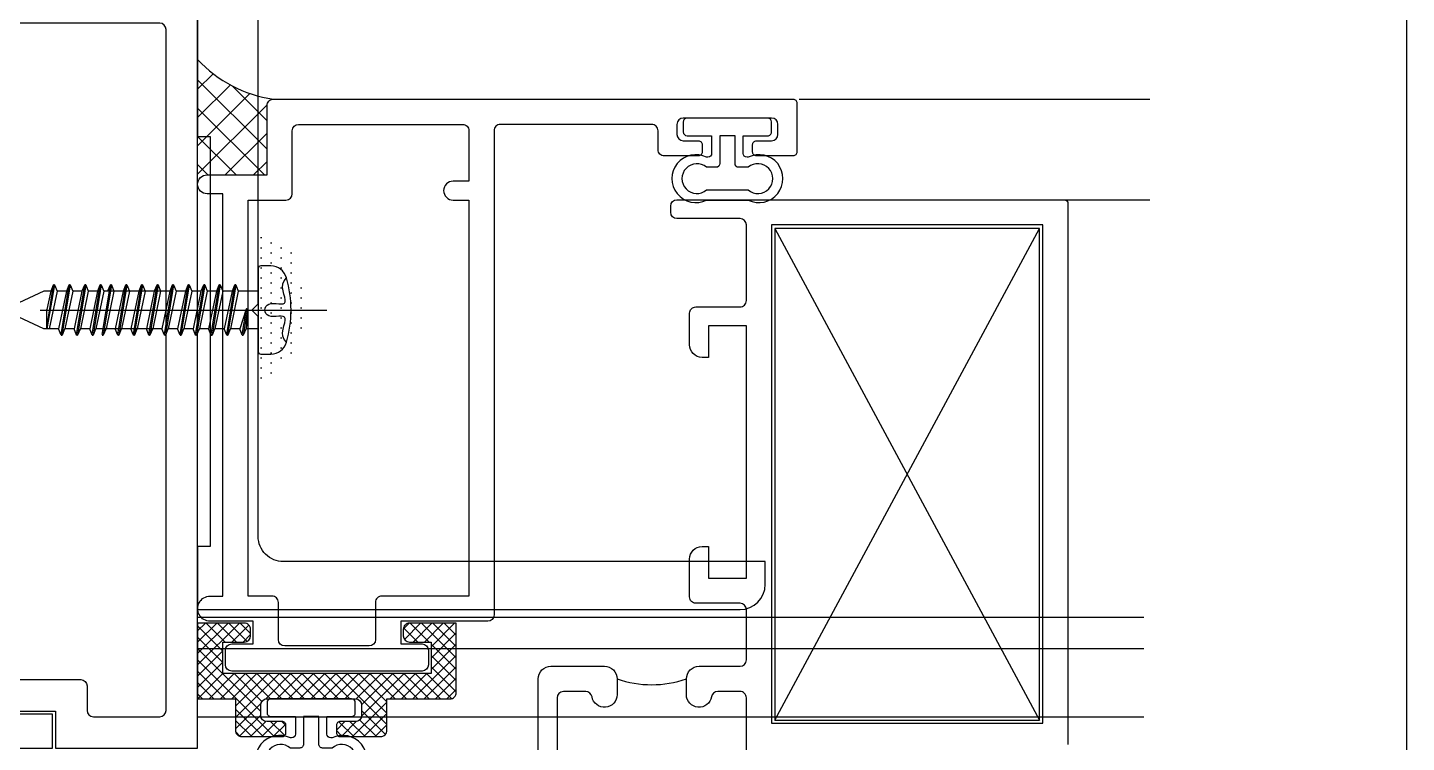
# Model space of a CAD drawing. Header units: millimetres. Extents: x 7297 to 60227, y -7497 to 19324.
# Drawn here: x 49117.5 to 49226.9, y 4998 to 5054.7 of the extents above; entities that cross this region are included whole.
import ezdxf

# ---------------------------------------------------------------- set-up
doc = ezdxf.new("R2010")
doc.units = ezdxf.units.MM
for name, color, linetype in [('NS_COL_CYAN', 4, 'Continuous'), ('NS_COL_L-GREY', 8, 'Continuous'), ('NS_COL_RED', 1, 'Continuous'), ('NS_FORM', 7, 'Continuous'), ('NS_RIVET_SCREW', 1, 'Continuous')]:
    doc.layers.add(name, color=color, linetype=linetype)

# ---------------------------------------------------------------- blocks, each defined once
blk = doc.blocks.new('선진스틸디테일$0$스크류4')
for p, q in [((-0.2, 3.5), (-0.9940000000060536, 3.5)), ((0, -3.299999999999998), (0, 3.299999999999998)), ((-2.246446549834216, 2.54874289940926), (-2.046782908495515, 2.323976382511318)), ((-2.046782908495515, 2.323976382511318), (-1.950087589415486, 2.069892994273685)), ((-2.030926529434509, 1.261626419916864), (-2.099219463008919, 1.020160364729233)), ((-1.966847903531743, 1.525729531145769), (-2.030926529434509, 1.261626419916864)), ((-1.931672088976483, 1.799481216541605), (-1.966847903531743, 1.525729531145769)), ((-1.950087589415486, 2.069892994273685), (-1.931672088976483, 1.799481216541605)), ((-2.147038200637325, 0.8143198473844677), (-2.149694238672962, 0.6570933497423539)), ((-2.149694238672962, 0.6570933497423539), (-2.08886999398237, 0.5571007523831213)), ((-2.099219463008919, 1.020160364729233), (-2.147038200637325, 0.8143198473844677)), ((-2.08886999398237, 0.5571007523831213), (-1.971731565630761, 0.5054875307832845)), ((-1.971731565630761, 0.5054875307832845), (-1.811815973138435, 0.4890305591834477)), ((-1.811815973138435, 0.4890305591834477), (-1.6226602360839, 0.4945067118096631)), ((-1.6226602360839, 0.4945067118096631), (-1.41780137401656, 0.5086928629025353)), ((-1.41780137401656, 0.5086928629025353), (-1.210776406544025, 0.518365886688116)), ((-1.210776406544025, 0.518365886688116), (-1.015122353157492, 0.5103026573924581)), ((-1.015122353157492, 0.5103026573924581), (-0.8443762334645724, 0.4712800492561656)), ((-0.8443762334645724, 0.4712800492561656), (-0.7098188971285709, 0.3921197284798836)), ((-0.7098188971285709, 0.3921197284798836), (-0.6137065140064806, 0.2798225292353891)), ((-0.6137065140064806, 0.2798225292353891), (-0.5560390841274057, 0.1454340776981553)), ((-0.5560390841274057, 0.1454340776981553), (-0.5368166074913461, 0)), ((-0.5368166074913461, 0), (-0.5560390841274057, -0.1454340777127072)), ((-2.08886999398237, -0.5571007523976732), (-2.149694238672962, -0.6570933497569058)), ((-2.149694238672962, -0.6570933497569058), (-2.147038200288079, -0.8143198477046096)), ((-2.147038200288079, -0.8143198477046096), (-2.099219460244055, -1.020160367188509)), ((-2.099219460244055, -1.020160367188509), (-2.030926520033971, -1.261626428226009)), ((-1.971731565630761, -0.5054875307978364), (-2.08886999398237, -0.5571007523976732)), ((-1.811815973138435, -0.4890305591979998), (-1.971731565630761, -0.5054875307978364)), ((-1.6226602360839, -0.4945067118242151), (-1.811815973138435, -0.4890305591979998)), ((-1.41780137401656, -0.5086928629170872), (-1.6226602360839, -0.4945067118242151)), ((-1.210776406544025, -0.518365886702668), (-1.41780137401656, -0.5086928629170872)), ((-1.015122353157492, -0.51030265740701), (-1.210776406544025, -0.518365886702668)), ((-0.8443762334645724, -0.4712800492707176), (-1.015122353157492, -0.51030265740701)), ((-0.7098188971285709, -0.3921197284944355), (-0.8443762334645724, -0.4712800492707176)), ((-0.6137065140064806, -0.2798225292499411), (-0.7098188971285709, -0.3921197284944355)), ((-0.5560390841274057, -0.1454340777127072), (-0.6137065140064806, -0.2798225292499411)), ((-1.95008751435671, -2.069893060601315), (-2.046782789286225, -2.323976487838081)), ((-2.030926520033971, -1.261626428226009), (-1.966847881296414, -1.525729550805408)), ((-1.966847881296414, -1.525729550805408), (-1.931672045553568, -1.79948125492956)), ((-1.931672045553568, -1.79948125492956), (-1.95008751435671, -2.069893060601315)), ((-2.046782789286225, -2.323976487838081), (-2.246446371893398, -2.548743056613602)), ((-0.9940000000060536, -3.5), (-0.2, -3.5))]:
    blk.add_line(p, q)
at = {"ltscale": 4}
for p, q in [((0, 1.5), (0.9645913373678922, 1.5)), ((0.8616043210495263, -0.0532760351779871), (1.196846836159238, 1.997447387926513)), ((0.8616043210495263, -0.0532760351779871), (0.9645913373678922, 1.5)), ((0.9634877306525595, -0.071278497678577), (1.292860620626014, 1.938626126502638)), ((0.9634877306525595, -0.071278497678577), (1.463753632619043, 1.5)), ((1.158777287608245, 1.97820849524578), (0.9645913373678922, 1.5)), ((1.264596568944398, 1.987661423932877), (1.463753632619043, 1.5)), ((1.463753632619043, 1.5), (2.197525136551119, 1.5)), ((1.575979692774124, -1.5), (2.197525136551119, 1.5)), ((1.775136756448773, -1.987660447310189), (2.429780635342465, 1.99647367474972)), ((1.880956037784924, -1.978207518608542), (2.525794419838346, 1.937652413311298)), ((2.075141988025277, -1.5), (2.696687431802272, 1.5)), ((2.391711086791474, 1.977234782054438), (2.197525136551119, 1.5)), ((2.497530368127625, 1.986687710756084), (2.696687431802272, 1.5)), ((2.696687431802272, 1.5), (3.430458935763453, 1.5)), ((2.808913491957355, -1.5), (3.430458935763453, 1.5)), ((3.008070555661107, -1.987660447310189), (3.662714434554799, 1.99647367474972)), ((3.113889836997258, -1.978207518608542), (3.758728219021576, 1.937652413311298)), ((3.308075787208508, -1.5), (3.929621231014607, 1.5)), ((3.624644886003805, 1.977234782054438), (3.430458935763453, 1.5)), ((3.730464167339959, 1.986687710756084), (3.929621231014607, 1.5)), ((3.929621231014607, 1.5), (4.663392734946684, 1.5)), ((4.041847291169688, -1.5), (4.663392734946684, 1.5)), ((4.241004354844333, -1.987660447310189), (4.895648233738028, 1.99647367474972)), ((4.346823636180488, -1.978207518608542), (4.99166201823391, 1.937652413311298)), ((4.541009586420839, -1.5), (5.162555030197836, 1.5)), ((4.857578685187036, 1.977234782054438), (4.663392734946684, 1.5)), ((4.963397966523188, 1.986687710756084), (5.162555030197836, 1.5)), ((5.162555030197836, 1.5), (5.896326534159014, 1.5)), ((5.274781090352917, -1.5), (5.896326534159014, 1.5)), ((5.473938154056668, -1.987660447310189), (6.128582032950362, 1.99647367474972)), ((5.579757435392821, -1.978207518608542), (6.224595817417139, 1.937652413311298)), ((5.77394338560407, -1.5), (6.395488829410169, 1.5)), ((6.090512484399367, 1.977234782054438), (5.896326534159014, 1.5)), ((6.196331765706417, 1.986687710756084), (6.395488829410169, 1.5)), ((6.395488829410169, 1.5), (7.129260333342245, 1.5)), ((6.507714889565247, -1.5), (7.129260333342245, 1.5)), ((6.706871953239897, -1.987660447310189), (7.361515832133591, 1.99647367474972)), ((6.81269123457605, -1.978207518608542), (7.457529616629473, 1.937652413311298)), ((7.006877184816402, -1.5), (7.628422628593397, 1.5)), ((7.323446283582598, 1.977234782054438), (7.129260333342245, 1.5)), ((7.429265564918751, 1.986687710756084), (7.628422628593397, 1.5)), ((7.628422628593397, 1.5), (12.86252164331381, 1.5)), ((7.628422628593397, 1.5), (8.362194132525472, 1.5)), ((7.740648688748478, -1.5), (8.362194132525472, 1.5)), ((7.939805752423125, -1.987660447310189), (8.59444963131682, 1.99647367474972)), ((8.045625033759277, -1.978207518608542), (8.6904634158127, 1.937652413311298)), ((8.239810983999632, -1.5), (8.861356427776627, 1.5)), ((8.556380082765825, 1.977234782054438), (8.362194132525472, 1.5)), ((8.662199364101978, 1.986687710756084), (8.861356427776627, 1.5)), ((8.861356427776627, 1.5), (9.595127931737807, 1.5)), ((8.973582487931706, -1.5), (9.595127931737807, 1.5)), ((9.17273955163546, -1.987660447310189), (9.827383430529153, 1.99647367474972)), ((9.278558832971614, -1.978207518608542), (9.923397214995928, 1.937652413311298)), ((9.47274478318286, -1.5), (10.09429022698896, 1.5)), ((9.78931388197816, 1.977234782054438), (9.595127931737807, 1.5)), ((9.895133163285207, 1.986687710756084), (10.09429022698896, 1.5)), ((10.09429022698896, 1.5), (10.82806173092103, 1.5)), ((10.20651628714404, -1.5), (10.82806173092103, 1.5)), ((10.40567335081869, -1.987660447310189), (11.06031722971238, 1.99647367474972)), ((10.51149263215484, -1.978207518608542), (11.15633101420826, 1.937652413311298)), ((10.70567858239519, -1.5), (11.32722402617219, 1.5)), ((11.02224768116139, 1.977234782054438), (10.82806173092103, 1.5)), ((11.12806696249754, 1.986687710756084), (11.32722402617219, 1.5)), ((11.32722402617219, 1.5), (12.06099553013337, 1.5)), ((11.43945008632727, -1.5), (12.06099553013337, 1.5)), ((11.63860715003102, -1.987660447310189), (12.29325102892471, 1.99647367474972)), ((11.74442643133807, -1.978207518608542), (12.38926481339149, 1.937652413311298)), ((12.25518148034462, 1.977234782054438), (12.06099553013337, 1.5)), ((12.24097619950771, -1.5), (12.86252164331381, 1.5)), ((12.44013326321146, -1.987660447310189), (13.09477714210516, 1.99647367474972)), ((12.54595254451851, -1.978207518608542), (13.19079092657193, 1.937652413311298)), ((12.74013849475887, -1.5), (13.36168393856496, 1.5)), ((13.05670759352506, 1.977234782054438), (12.86252164331381, 1.5)), ((13.16252687486121, 1.986687710756084), (13.36168393856496, 1.5)), ((13.36168393856496, 1.5), (14.09545544249704, 1.5)), ((13.47390999872003, -1.5), (14.09545544249704, 1.5)), ((13.67306706239469, -1.987660447310189), (14.32771094128838, 1.99647367474972)), ((13.77888634373084, -1.978207518608542), (14.42372472578427, 1.937652413311298)), ((13.9730722939712, -1.5), (14.59461773774819, 1.5)), ((14.28964139273739, 1.977234782054438), (14.09545544249704, 1.5)), ((14.39546067407355, 1.986687710756084), (14.59461773774819, 1.5)), ((14.59461773774819, 1.5), (15.32838924170937, 1.5)), ((14.70684379790327, -1.5), (15.32838924170937, 1.5)), ((14.90600086157792, -1.987660447310189), (15.56064474050072, 1.99647367474972)), ((15.01182014291407, -1.978207518608542), (15.65665852496749, 1.937652413311298)), ((15.20600609315443, -1.5), (15.82755153696053, 1.5)), ((15.52257519192062, 1.977234782054438), (15.32838924170937, 1.5)), ((15.62839447325677, 1.986687710756084), (15.82755153696053, 1.5)), ((15.82755153696053, 1.5), (17.0016622445255, 1.5)), ((15.94107446839916, -1.5), (16.56261991217616, 1.5)), ((16.14023153207381, -1.987660447310189), (16.74555398992379, 1.5)), ((16.24605081340996, -1.978207518608542), (16.74555398992379, 1.252164062258086)), ((16.74555398992379, 1.5), (16.74555398992379, -0.0351092309138039)), ((17.0016622445255, 1.5), (19.37460037099663, 0.3764504372084048)), ((16.44023676365032, -1.5), (16.74555398992379, -0.0351092309138039)), ((17.0016622445255, -1.5), (19.37460037099663, -0.3764504372229567)), ((0, -1.5), (1.575979692774124, -1.5)), ((1.775136756448773, -1.987661423947429), (1.575979692774124, -1.5)), ((1.880956037784924, -1.978207518608542), (2.075141988025277, -1.5)), ((2.075141988025277, -1.5), (2.808913491957355, -1.5)), ((3.008070555661107, -1.987661423947429), (2.808913491957355, -1.5)), ((3.113889836997258, -1.978207518608542), (3.308075787208508, -1.5)), ((3.308075787208508, -1.5), (4.041847291169688, -1.5)), ((4.241004354844333, -1.987661423947429), (4.041847291169688, -1.5)), ((4.346823636180488, -1.978207518608542), (4.541009586420839, -1.5)), ((4.541009586420839, -1.5), (5.274781090352917, -1.5)), ((5.473938154056668, -1.987661423947429), (5.274781090352917, -1.5)), ((5.579757435392821, -1.978207518608542), (5.77394338560407, -1.5)), ((5.77394338560407, -1.5), (6.507714889565247, -1.5)), ((6.706871953239897, -1.987661423947429), (6.507714889565247, -1.5)), ((6.81269123457605, -1.978207518608542), (7.006877184816402, -1.5)), ((7.006877184816402, -1.5), (12.24097619950771, -1.5)), ((7.006877184787299, -1.5), (7.740648688748478, -1.5)), ((7.939805752423125, -1.987661423947429), (7.740648688748478, -1.5)), ((8.045625033759277, -1.978207518608542), (8.239810983999632, -1.5)), ((8.239810983999632, -1.5), (8.973582487931706, -1.5)), ((9.17273955163546, -1.987661423947429), (8.973582487931706, -1.5)), ((9.278558832971614, -1.978207518608542), (9.47274478318286, -1.5)), ((9.47274478318286, -1.5), (10.20651628714404, -1.5)), ((10.40567335081869, -1.987661423947429), (10.20651628714404, -1.5)), ((10.51149263215484, -1.978207518608542), (10.70567858239519, -1.5)), ((10.70567858239519, -1.5), (11.43945008632727, -1.5)), ((11.63860715003102, -1.987661423947429), (11.43945008632727, -1.5)), ((11.74442643133807, -1.978207518608542), (11.93861238157842, -1.5)), ((12.44013326321146, -1.987661423947429), (12.24097619950771, -1.5)), ((12.54595254451851, -1.978207518608542), (12.74013849475887, -1.5)), ((12.74013849475887, -1.5), (13.47390999872003, -1.5)), ((13.67306706239469, -1.987661423947429), (13.47390999872003, -1.5)), ((13.77888634373084, -1.978207518608542), (13.9730722939712, -1.5)), ((13.9730722939712, -1.5), (14.70684379790327, -1.5)), ((14.90600086157792, -1.987661423947429), (14.70684379790327, -1.5)), ((15.01182014291407, -1.978207518608542), (15.20600609315443, -1.5)), ((15.20600609315443, -1.5), (15.94107446839916, -1.5)), ((16.14023153207381, -1.987661423947429), (15.94107446839916, -1.5)), ((16.24605081340996, -1.978207518608542), (16.44023676365032, -1.5)), ((16.44023676365032, -1.5), (17.0016622445255, -1.5))]:
    blk.add_line(p, q, dxfattribs=at)
for centre, radius, start, end in [((-0.9934699696896132, 2.199173914530545), 1.300826193443082, 90.02334554720844, 164.4113847717421), ((-0.2, 3.299999999999998), 0.2, 0, 90), ((6.763632576388773, 2.359010978e-07), 9.363632576391863, 164.2050207284088, 195.7949832713179), ((-0.9934699085133616, -2.199174010573186), 1.300826097444182, 195.5886192057332, 269.9766517547332), ((-0.2, -3.299999999999998), 0.2, 270, 0)]:
    blk.add_arc(centre, radius, start, end)
for centre, radius, start, end in [((1.218430648965293, 1.907450701677588), 0.0925492983181898, 60.07534999936678, 130.1338790008195), ((2.451364448148523, 1.906476988486245), 0.092548723075396, 60.07534999936678, 130.1338790008195), ((3.684298247360857, 1.906476988486245), 0.092548723075396, 60.07534999936678, 130.1338790008195), ((4.917232046544085, 1.906476988486245), 0.092548723075396, 60.07534999936678, 130.1338790008195), ((6.150165845756419, 1.906476988486245), 0.092548723075396, 60.07534999936678, 130.1338790008195), ((7.383099644939648, 1.906476988486245), 0.092548723075396, 60.07534999936678, 130.1338790008195), ((8.616033444122875, 1.906476988486245), 0.092548723075396, 60.07534999936678, 130.1338790008195), ((9.848967243335206, 1.906476988486245), 0.092548723075396, 60.07534999936678, 130.1338790008195), ((11.08190104251844, 1.906476988486245), 0.092548723075396, 60.07534999936678, 130.1338790008195), ((12.31483484173077, 1.906476988486245), 0.092548723075396, 60.07534999936678, 130.1338790008195), ((13.11636095491121, 1.906476988486245), 0.092548723075396, 60.07534999936678, 130.1338790008195), ((14.34929475409444, 1.906476988486245), 0.092548723075396, 60.07534999936678, 130.1338790008195), ((15.58222855330678, 1.906476988486245), 0.092548723075396, 60.07534999936678, 130.1338790008195), ((19.10941055175499, 0), 0.4604786335005783, 305.1627106508673, 54.83728934913269), ((0.9178980301076078, -0.0320242810266791), 0.06016394940845299, 200.6850699988926, 319.2728800001984), ((1.821302676427876, -1.907450701692139), 0.0925492983181898, 240.0753499993668, 310.1338799998371), ((3.054236475611105, -1.907450701692139), 0.0925492983181898, 240.0753499993668, 310.1338799998371), ((4.287170274823436, -1.907450701692139), 0.0925492983181898, 240.0753499993668, 310.1338799998371), ((5.520104074006667, -1.907450701692139), 0.0925492983181898, 240.0753499993668, 310.1338799998371), ((6.753037873219, -1.907450701692139), 0.0925492983181898, 240.0753499993668, 310.1338799998371), ((7.985971672402228, -1.907450701692139), 0.0925492983181898, 240.0753499993668, 310.1338799998371), ((9.218905471585458, -1.907450701692139), 0.0925492983181898, 240.0753499993668, 310.1338799998371), ((10.45183927079779, -1.907450701692139), 0.0925492983181898, 240.0753499993668, 310.1338799998371), ((11.68477306998102, -1.907450701692139), 0.0925492983181898, 240.0753499993668, 310.1338799998371), ((12.48629918316146, -1.907450701692139), 0.0925492983181898, 240.0753499993668, 310.1338799998371), ((13.71923298237379, -1.907450701692139), 0.0925492983181898, 240.0753499993668, 310.1338799998371), ((14.95216678155702, -1.907450701692139), 0.0925492983181898, 240.0753499993668, 310.1338799998371), ((16.18639745205291, -1.907450701692139), 0.0925492983181898, 240.0753499993668, 310.1338799998371)]:
    blk.add_arc(centre, radius, start, end, dxfattribs=at)
blk = doc.blocks.new('AL-TEMPLATE')
at = {"color": 9}
blk.add_lwpolyline([(1984.073093346065, 1501.315819858999), (2709.081589143934, 1501.315819858999), (2709.081589143934, 935.1806927550533), (1984.073093346065, 935.1806927550533)], close=True, dxfattribs=at)

msp = doc.modelspace()

# ---------------------------------------------------------------- hatches: boundary and pattern name
at = {"layer": 'NS_COL_L-GREY'}
h = msp.add_hatch(dxfattribs=at)
h.set_pattern_fill('ANSI37', color=256, scale=0.5, angle=180, style=0)
h.set_pattern_definition([(225, (57251.80446588207, 7382.813483762965), (1.122532015133644, -1.122532015133645), []), (314.9999999999999, (57251.80446588207, 7382.813483762965), (1.122532015133645, 1.122532015133644), [])])
h.paths.add_polyline_path([(49131.03145609068, 5052.175166023838, 0.1403466908052008), (49135.83145609143, 5049.274895866753), (49135.83145609143, 5043.026072394167), (49132.03145609068, 5043.026072394167), (49132.03145609068, 5046.056082706528), (49131.03145609068, 5046.05608270653)])
h.paths.add_polyline_path([(49135.83145609143, 5049.274895866753, 0.03010382011648616), (49137.03144456042, 5049.026072394036, 0.414206808122032), (49136.53145609068, 5048.526072394167), (49136.53145609068, 5043.026072394167), (49135.83145609143, 5043.026072394167)])
h.paths.add_polyline_path([(49131.03145609068, 5046.05608270653), (49132.03145609068, 5046.056082706528), (49132.03145609068, 5043.026072394167), (49131.78145609068, 5043.026072394167, 0.4142135623730951), (49131.03145609068, 5042.276072394169)])
h = msp.add_hatch(dxfattribs=at)
h.set_pattern_fill('ANSI37', color=256, scale=0.2, angle=-1.056043546579683e-15)
h.set_pattern_definition([(45.00000000000001, (48675.48073993146, 5305.652827546422), (-0.4490128060534577, 0.4490128060534577), []), (135, (48675.48073993146, 5305.652827546422), (-0.4490128060534577, -0.4490128060534576), [])])
h.paths.add_polyline_path([(49133.03145609022, 5003.476034322818), (49133.03145609068, 5005.976034323286), (49134.73145609041, 5005.97603432282, 0.4142135623730951), (49135.23145609041, 5006.47603432282), (49135.23145609041, 5006.976034323751, 0.4142135624380422), (49134.73145609041, 5007.476034323749), (49131.03145609068, 5007.476034323286), (49131.03145609068, 5001.47603432282), (49134.03141862777, 5001.47603432282), (49134.03141862777, 4998.97603432282, 0.4142135623787778), (49134.53141862777, 4998.476034322818), (49136.91229995125, 4998.476034322818, -0.1345013905289749), (49137.91437107668, 4998.538277300607, 0.2328082857973845), (49138.03141862777, 4998.776034322635), (49138.03141862777, 4999.376034322727, 0.4142135624867527), (49137.73141862795, 4999.676034322539), (49136.53141862777, 4999.676034322541, -0.4142135623730951), (49136.03141862777, 5000.176034322541), (49136.03141862777, 5000.97603432282, -0.4142135623730951), (49136.53141862777, 5001.47603432282), (49140.03141862777, 5001.476034322354), (49143.53141862777, 5001.476034322818, -0.4142135623730951), (49144.03141862777, 5000.976034322818), (49144.03141862777, 5000.176034322539, -0.4142135623730951), (49143.53141862777, 4999.676034322539), (49142.33141862805, 4999.676034322541, 0.4142135624867527), (49142.03141862777, 4999.376034322725), (49142.03141862777, 4998.776034322634, 0.2328082857722106), (49142.14846617886, 4998.538277300605, -0.1345013903272418), (49143.15053730289, 4998.476034322818), (49145.53141862777, 4998.476034322818, 0.4142135623787778), (49146.03141862777, 4998.976034322818), (49146.03141862777, 5001.476034323284), (49151.03138116485, 5001.476034322818, 0.4142135623730951), (49151.53138116485, 5001.97603432282), (49151.53138116532, 5007.47603432282), (49147.8313811656, 5007.476034323751, 0.4142135624209934), (49147.33138116513, 5006.976034323751), (49147.33138116513, 5006.47603432282, 0.4142135623730951), (49147.83138116513, 5005.97603432282), (49149.53138116532, 5005.97603432282), (49149.53138116532, 5003.476034323284), (49144.03141862777, 5003.476034323282)])
at = {"layer": 'NS_COL_RED'}
h = msp.add_hatch(dxfattribs=at)
h.set_pattern_fill('DOTS', color=256, scale=0.5, angle=90, style=0)
h.set_pattern_definition([(90, (42105.01807116539, -1307.985710342605), (0.7937500000000001, 0.396875), [0, -0.79375])])
edge = h.paths.add_edge_path()
edge.add_spline(control_points=[(49135.83145608305, 5026.350998310398), (49136.39185101929, 5026.753620138968), (49137.67711972276, 5027.748219495436), (49139.74503209925, 5030.247049777093), (49139.57162677794, 5034.17048533349), (49138.3703270072, 5038.011880532634), (49136.45002528949, 5038.552664629387), (49135.83145609143, 5038.658515579384)], knot_values=[1.178649162089352, 1.178649162089352, 1.178649162089352, 1.178649162089352, 3.254133600442371, 6.051938342065425, 10.44784822215195, 14.66377212859851, 16.47565393283872, 16.47565393283872, 16.47565393283872, 16.47565393283872], degree=3, periodic=0)
edge.add_line((49135.83145609143, 5038.658515579384), (49135.83145608305, 5026.350998310398))

# ---------------------------------------------------------------- linework, layer by layer
at = {"layer": 'NS_COL_CYAN'}
for p, q in [((49178.73142750299, 5049.026072394169), (49206.53145609068, 5049.026072394169)), ((49199.73142750408, 5041.056082252945), (49206.53145609068, 5041.056082252943))]:
    msp.add_line(p, q, dxfattribs=at)
at = {"layer": 'NS_COL_L-GREY', "ltscale": 10}
for p, q in [((49131.03145609068, 5007.956082706532), (49206.03145609068, 5007.956082706532)), ((49131.03145609068, 5007.956082706532), (49206.03145609068, 5007.956082706532)), ((49131.03145609068, 5005.456082706532), (49206.03145609068, 5005.456082706532)), ((49131.03145609068, 5005.456082706532), (49206.03145609068, 5005.456082706532)), ((49131.03145609068, 5000.056082706532), (49206.03145609068, 5000.056082706532)), ((49131.03145609068, 5000.056082706532), (49206.03145609068, 5000.056082706532))]:
    msp.add_line(p, q, dxfattribs=at)
at = {"layer": 'NS_COL_L-GREY'}
for points in [[(49119.76179543204, 4997.556082706532), (49131.03145609068, 4997.556082706532), (49131.03145609068, 5057.556127052117), (49086.03145609068, 5057.556127052118), (49086.03145609068, 5147.556082706532), (49026.03145609068, 5147.55608270653), (49026.03145609068, 5057.556127052117), (48981.03145609068, 5057.556127052117), (48981.03145609068, 4997.556082706532), (48992.30111674932, 4997.556082706532), (48992.30111674932, 5000.506081983779), (49029.80111679596, 5000.506081983779), (49029.80111679596, 4997.556082706532), (49082.26179538541, 4997.556082706532), (49082.2617953854, 5000.506081983779), (49119.76179543204, 5000.506081983779)], [(49198.03142750281, 4999.556082252478), (49198.03142750281, 5039.056082252945), (49176.53142750281, 5039.056082252943), (49176.53142750281, 4999.556082252478)]]:
    msp.add_lwpolyline(points, close=True, dxfattribs=at)
for points in [[(49032.80111679596, 5000.056082706532), (49079.26179538541, 5000.05608270653, 0.414213562373095), (49079.7617953854, 5000.556082706532), (49079.7617953854, 5002.506081983779, -0.414213562373095), (49080.2617953854, 5003.006081983779), (49121.76179543204, 5003.006081983779, -0.414213562373095), (49122.26179543204, 5002.506081983779), (49122.26179543204, 5000.55608270653, 0.414213562373095), (49122.76179543204, 5000.05608270653), (49128.03145609068, 5000.056082706532, 0.414213562373095), (49128.53145609068, 5000.55608270653), (49128.53145609068, 5054.556127052117, 0.414213562373095), (49128.03145609068, 5055.056127052117), (49084.53145609068, 5055.056127052117, -0.414213562373095), (49084.03145609068, 5055.556127052118), (49084.03145609068, 5145.05608270653, 0.414213562373095), (49083.53145609068, 5145.55608270653), (49028.53145609068, 5145.55608270653, 0.414213562373095)], [(49131.03144456045, 5052.175178440352, 0.1711741430081314), (49137.03144455951, 5049.026072394169)], [(49174.53142750234, 4995.556082252478), (49174.53142750234, 5001.556082252478, 0.414213562373095), (49174.03142750234, 5002.056082252479), (49172.26044744829, 5002.056082252479, 0.3659773813345655), (49171.76744079887, 5001.639415585966, -0.9195949065250499), (49169.78142750188, 5001.806082252479), (49169.78142750234, 5003.056082252478, -0.414213562373095), (49170.78142750234, 5004.056082252479), (49174.03142750281, 5004.056082252478, 0.414213562373095), (49174.53142750281, 5004.556082252478), (49174.53142750281, 5008.556082253411, 0.414213562373095), (49174.03142750281, 5009.056082253409), (49170.53142750281, 5009.056082252943, -0.4142135624045785), (49170.03142750281, 5009.556082252943), (49170.03142750281, 5012.556079735115, -0.4142135623389978), (49171.03142750234, 5013.556079735115), (49171.53142750281, 5013.556079735115), (49171.53142750281, 5011.056082252943), (49174.53142750281, 5011.056082252943), (49174.53142750281, 5031.056082252943), (49171.53142750281, 5031.056082252943), (49171.53142750281, 5028.556082252945), (49171.03142750281, 5028.556082252945, -0.414213562373095), (49170.03142750281, 5029.556082252478), (49170.03142750281, 5032.056082253875, -0.414213562459437), (49170.53142750281, 5032.556082253875), (49174.03142750281, 5032.556082252478, 0.4142135624055773), (49174.53142750281, 5033.056082252478), (49174.53142750281, 5039.056082252943, 0.4142135623235308), (49174.03142750281, 5039.556082252943), (49169.03142750281, 5039.556082253876, -0.4142135623616904), (49168.53142750281, 5040.056082253876), (49168.53142750281, 5040.556082253875, -0.4142135623661524), (49169.03142750281, 5041.056082253876), (49199.73142750253, 5041.056082252945, -0.4142135620321225), (49200.03142750281, 5040.756082252666)], [(49200.03142750281, 5040.756082252666), (49200.03142750281, 4997.856082252293, -0.4142135623719111)], [(49158.03142750206, 4995.556082252012), (49158.03142750206, 5003.056082252478, -0.414213562373095), (49159.03142750206, 5004.056082252479), (49163.28142750234, 5004.056082252479, -0.414213562373095), (49164.28142750234, 5003.056082252478), (49164.28142750234, 5001.806082252478, -0.9195949061117865), (49162.29541420488, 5001.639415585966, 0.365977381999979), (49161.80240755639, 5002.056082252945), (49160.03142750234, 5002.056082252479, 0.414213562373095), (49159.53142750234, 5001.556082252479), (49159.53142750234, 4995.556082252478, 0.414213562373095)], [(49113.35111675239, 4997.55608270653), (49119.51179543204, 4997.556082706532), (49119.51179543204, 5000.256081983777), (49105.95179540873, 5000.256081983777, 0.414213562373095)]]:
    msp.add_lwpolyline(points, format="xyb", dxfattribs=at)
at = {"layer": 'NS_COL_L-GREY', "ltscale": 10}
msp.add_lwpolyline([(49131.03145609068, 5056.056082706532), (49131.03145609068, 5046.056082706532), (49132.03145609068, 5046.05608270653), (49132.03145609068, 5013.556082710257), (49131.03145609068, 5013.556082710257), (49131.03145609068, 5008.556082710257), (49174.03145609068, 5008.556082706532, 0.414213562373095), (49176.03145609068, 5010.556082706532), (49176.03145609068, 5012.356082707277), (49137.83145609143, 5012.356082711, -0.4142135623731019), (49135.83145609143, 5014.356082711002), (49135.83145609143, 5031.806082669745), (49135.33145609143, 5032.306082669745), (49135.83145609143, 5032.806082669743), (49135.83145609143, 5062.35612705212)], format="xyb", dxfattribs=at)
at = {"layer": 'NS_COL_L-GREY'}
for points in [[(49131.78145609068, 5041.526072394169, -0.9999999999999999), (49131.78145609068, 5043.026072394167), (49136.53145609068, 5043.026072394167), (49136.53145609068, 5048.526072394167, -0.414213562373095), (49137.03145609068, 5049.026072394169), (49178.23142750299, 5049.026072394169, -0.4142135624867526), (49178.53142750281, 5048.726072394354), (49178.53142750281, 5044.826072393981, -0.4142135625435813), (49178.23142750299, 5044.526072394167), (49175.33142750309, 5044.526072394167, -0.4142135625435813), (49175.03142750281, 5044.826072393983), (49175.03142750281, 5045.426072394074, -0.4142135624867526), (49175.33142750309, 5045.72607239389), (49176.53142750281, 5045.72607239389, 0.414213562373095), (49177.03142750281, 5046.22607239389), (49177.03142750281, 5047.026072394169, 0.414213562373095), (49176.53142750281, 5047.526072394167), (49169.53142750281, 5047.526072394167, 0.414213562373095), (49169.03142750281, 5047.026072394169), (49169.03142750281, 5046.22607239389, 0.414213562373095), (49169.53142750281, 5045.72607239389), (49170.73142750299, 5045.72607239389, -0.4142135624867526), (49171.03142750281, 5045.426072394074), (49171.03142750281, 5044.826072393983, -0.4142135625435813), (49170.73142750299, 5044.526072394167), (49168.03142750281, 5044.526072394167, -0.414213562373095), (49167.53142750281, 5045.026072394169), (49167.53142750281, 5046.526072393704, 0.4142135624412895), (49167.03142750281, 5047.026072394169), (49155.03141863475, 5047.026072844464, 0.4142135663965715), (49154.53141862777, 5046.526072843998), (49154.53141862777, 5008.126034323656, -0.4142135623726569), (49154.03141862777, 5007.626034323656), (49147.13138116541, 5007.626034323658), (49147.13138116541, 5005.826034322913), (49148.83138116513, 5005.826034322911, -0.414213562373095), (49149.33138116513, 5005.326034322913), (49149.3313811656, 5004.17603432347, -0.414213562373095), (49148.8313811656, 5003.67603432347), (49144.03141862777, 5003.67603432347), (49133.73145609041, 5003.676034323472, -0.414213562373095), (49133.23145609041, 5004.17603432347), (49133.23145609041, 5005.326034322913, -0.4142135623834276), (49133.73145609041, 5005.826034322913), (49135.43145609059, 5005.826034322911), (49135.43145609059, 5007.626034323656), (49132.03145609068, 5007.626034323191, -1.000000000029104), (49132.03145609068, 5009.626034323192), (49133.03145609068, 5009.626034323192), (49133.03145609068, 5041.526072394169)], [(49138.03145609022, 5041.026072394167, 0.414213562373095), (49138.53145609022, 5041.526072394167), (49138.53145609022, 5046.526063354285, -0.4142135590997582), (49139.03145608463, 5047.026063354287), (49152.03145568416, 5047.026063443694, -0.4142135656464319), (49152.53145568975, 5046.526063443694), (49152.53145568975, 5042.526072394167), (49151.28145568975, 5042.526072394167, 0.9999999999999999), (49151.28145568975, 5041.026072394167), (49152.53145568975, 5041.026072394167), (49152.53145568975, 5009.626034323192), (49145.63138116541, 5009.626034323658, 0.4142135624040919), (49145.13138116541, 5009.126034323656), (49145.13138116541, 5006.176034324403, -0.414213562373095), (49144.63138116541, 5005.676034324403), (49144.03141862777, 5005.676034323936), (49137.93145609059, 5005.676034324403, -0.414213562373095), (49137.43145609059, 5006.176034324401), (49137.43145609059, 5009.126034323656, 0.4142135623780367), (49136.93145609059, 5009.626034323658), (49135.03145609022, 5009.626034323658), (49135.03145609022, 5041.026072394167)], [(49144.03141862777, 5003.476034323282), (49133.03145609022, 5003.476034322818), (49133.03145609068, 5005.97603432282), (49134.73145609041, 5005.97603432282, 0.414213562373095), (49135.23145609041, 5006.47603432282), (49135.23145609041, 5006.976034323751, 0.4142135624380422), (49134.73145609041, 5007.476034323749), (49131.03145609068, 5007.47603432282), (49131.03145609068, 5001.47603432282), (49134.03141862777, 5001.47603432282), (49134.03141862777, 4998.97603432282, 0.4142135623787779), (49134.53141862777, 4998.476034322818), (49137.73141862795, 4998.476034322818, 0.4142135625435813), (49138.03141862777, 4998.776034322635), (49138.03141862777, 4999.376034322727, 0.4142135624867526), (49137.73141862795, 4999.676034322539), (49136.53141862777, 4999.676034322541, -0.414213562373095), (49136.03141862777, 5000.176034322541), (49136.03141862777, 5000.97603432282, -0.414213562373095), (49136.53141862777, 5001.47603432282), (49140.03141862777, 5001.476034322354), (49143.53141862777, 5001.476034322818, -0.414213562373095), (49144.03141862777, 5000.976034322818), (49144.03141862777, 5000.176034322539, -0.414213562373095), (49143.53141862777, 4999.676034322539), (49142.33141862805, 4999.676034322541, 0.4142135624867526), (49142.03141862777, 4999.376034322725), (49142.03141862777, 4998.776034322634, 0.4142135625435813), (49142.33141862805, 4998.476034322818), (49145.53141862777, 4998.476034322818, 0.4142135623787778), (49146.03141862777, 4998.976034322818), (49146.03141862777, 5001.476034322818), (49151.03138116485, 5001.476034322818, 0.414213562373095), (49151.53138116485, 5001.97603432282), (49151.53138116532, 5007.47603432282), (49147.8313811656, 5007.476034323751, 0.4142135624209936), (49147.33138116513, 5006.976034323751), (49147.33138116513, 5006.47603432282, 0.414213562373095), (49147.83138116513, 5005.97603432282), (49149.53138116532, 5005.97603432282), (49149.53138116532, 5003.476034322818)]]:
    msp.add_lwpolyline(points, format="xyb", close=True, dxfattribs=at)
msp.add_arc((49167.03142750234, 5011.049966209796), 8.453678532038692, 251.0161169252834, 288.9838830747202, dxfattribs=at)
at = {"layer": 'NS_COL_RED'}
for p, q in [((49176.78142750327, 4999.776082251753), (49197.78142750281, 5038.776082252684)), ((49176.78142750327, 5038.776082252684), (49197.78142750327, 4999.776082251751))]:
    msp.add_line(p, q, dxfattribs=at)
for points in [[(49176.23142750299, 5046.126072394261, 0.4142135623730951), (49176.53142750281, 5046.426072394076), (49176.53142750281, 5047.226072393888, 0.4142135623730951), (49176.23142750299, 5047.526072394167), (49169.83142750309, 5047.526072394167, 0.4142135623730951), (49169.53142750281, 5047.22607239389), (49169.53142750281, 5046.426072394076, 0.4142135623730951), (49169.83142750309, 5046.126072394261), (49171.78017750307, 5046.126072394259), (49171.78017750307, 5044.726372393842, -0.4142135623730951), (49171.47987750283, 5044.426072394076), (49171.37977750291, 5044.426072394076, 1.621410690620343), (49171.37977750291, 5041.030572393975), (49174.6830775027, 5041.030572393975, 1.621410690620177), (49174.6830775027, 5044.426072394076), (49174.58297750278, 5044.426072394076, -0.4142135623730951), (49174.28267750301, 5044.726372393844), (49174.28267750301, 5046.126072394261)], [(49173.63202750281, 5043.925572393992), (49173.63202750281, 5046.126072394261), (49172.4308275028, 5046.126072394261), (49172.4308275028, 5043.925572393992, -0.4142135623730951), (49172.13052750303, 5043.625272394224), (49171.37977750291, 5043.625272394224, 2.176208261330606), (49171.37977750291, 5041.831372393827), (49174.6830775027, 5041.831372393827, 2.176208261331201), (49174.6830775027, 5043.625272394224), (49173.93232750305, 5043.625272394224, -0.4142135623730951)], [(49143.23141862795, 5000.076034322913, 0.4142135623730951), (49143.53141862777, 5000.376034322725), (49143.53141862777, 5001.176034322539, 0.4142135623730951), (49143.23141862795, 5001.47603432282), (49136.83141862805, 5001.476034322818, 0.4142135623730951), (49136.53141862777, 5001.176034322541), (49136.53141862777, 5000.376034322727, 0.4142135623730951), (49136.83141862805, 5000.076034322911), (49138.78016862803, 5000.076034322911), (49138.78016862803, 4998.676334322495, -0.4142135623730951), (49138.47986862779, 4998.376034322725), (49138.37976862787, 4998.376034322725, 1.621410690620343), (49138.37976862787, 4994.980534322624), (49141.68306862813, 4994.980534322626, 1.621410690620177), (49141.68306862813, 4998.376034322727), (49141.58296862774, 4998.376034322727, -0.4142135623730951), (49141.28266862797, 4998.676334322497), (49141.28266862797, 5000.076034322913)], [(49140.63201862777, 4997.875534322643), (49140.63201862777, 5000.076034322911), (49139.43081862776, 5000.076034322913), (49139.43081862776, 4997.875534322645, -0.4142135623730951), (49139.13051862799, 4997.575234322873), (49138.37976862787, 4997.575234322873, 2.176208261330606), (49138.37976862787, 4995.781334322476), (49141.68306862813, 4995.781334322478, 2.176208261331201), (49141.68306862813, 4997.575234322875), (49140.93231862801, 4997.575234322873, -0.4142135623730951)]]:
    msp.add_lwpolyline(points, format="xyb", close=True, dxfattribs=at)
msp.add_lwpolyline([(49197.78142750327, 4999.776082251751), (49197.78142750281, 5038.776082252684), (49176.78142750327, 5038.776082252684), (49176.78142750327, 4999.776082251753)], close=True, dxfattribs=at)
at = {"layer": 'NS_RIVET_SCREW'}
msp.add_line((49118.53825494199, 5032.306082682965), (49141.28267689463, 5032.30608266527), dxfattribs=at)

# ---------------------------------------------------------------- block references
at = {"layer": 'NS_FORM', "xscale": 0.9997134574936695, "yscale": 0.9997134574936695, "zscale": 0.9997134574936695}
msp.add_blockref('AL-TEMPLATE', (46518.55658675255, 3720.172566708419), dxfattribs=at)
at = {"layer": 'NS_RIVET_SCREW', "rotation": 180}
msp.add_blockref('선진스틸디테일$0$스크류4', (49135.83145608794, 5032.306082668528), dxfattribs=at)

doc.saveas('drawing.dxf')
